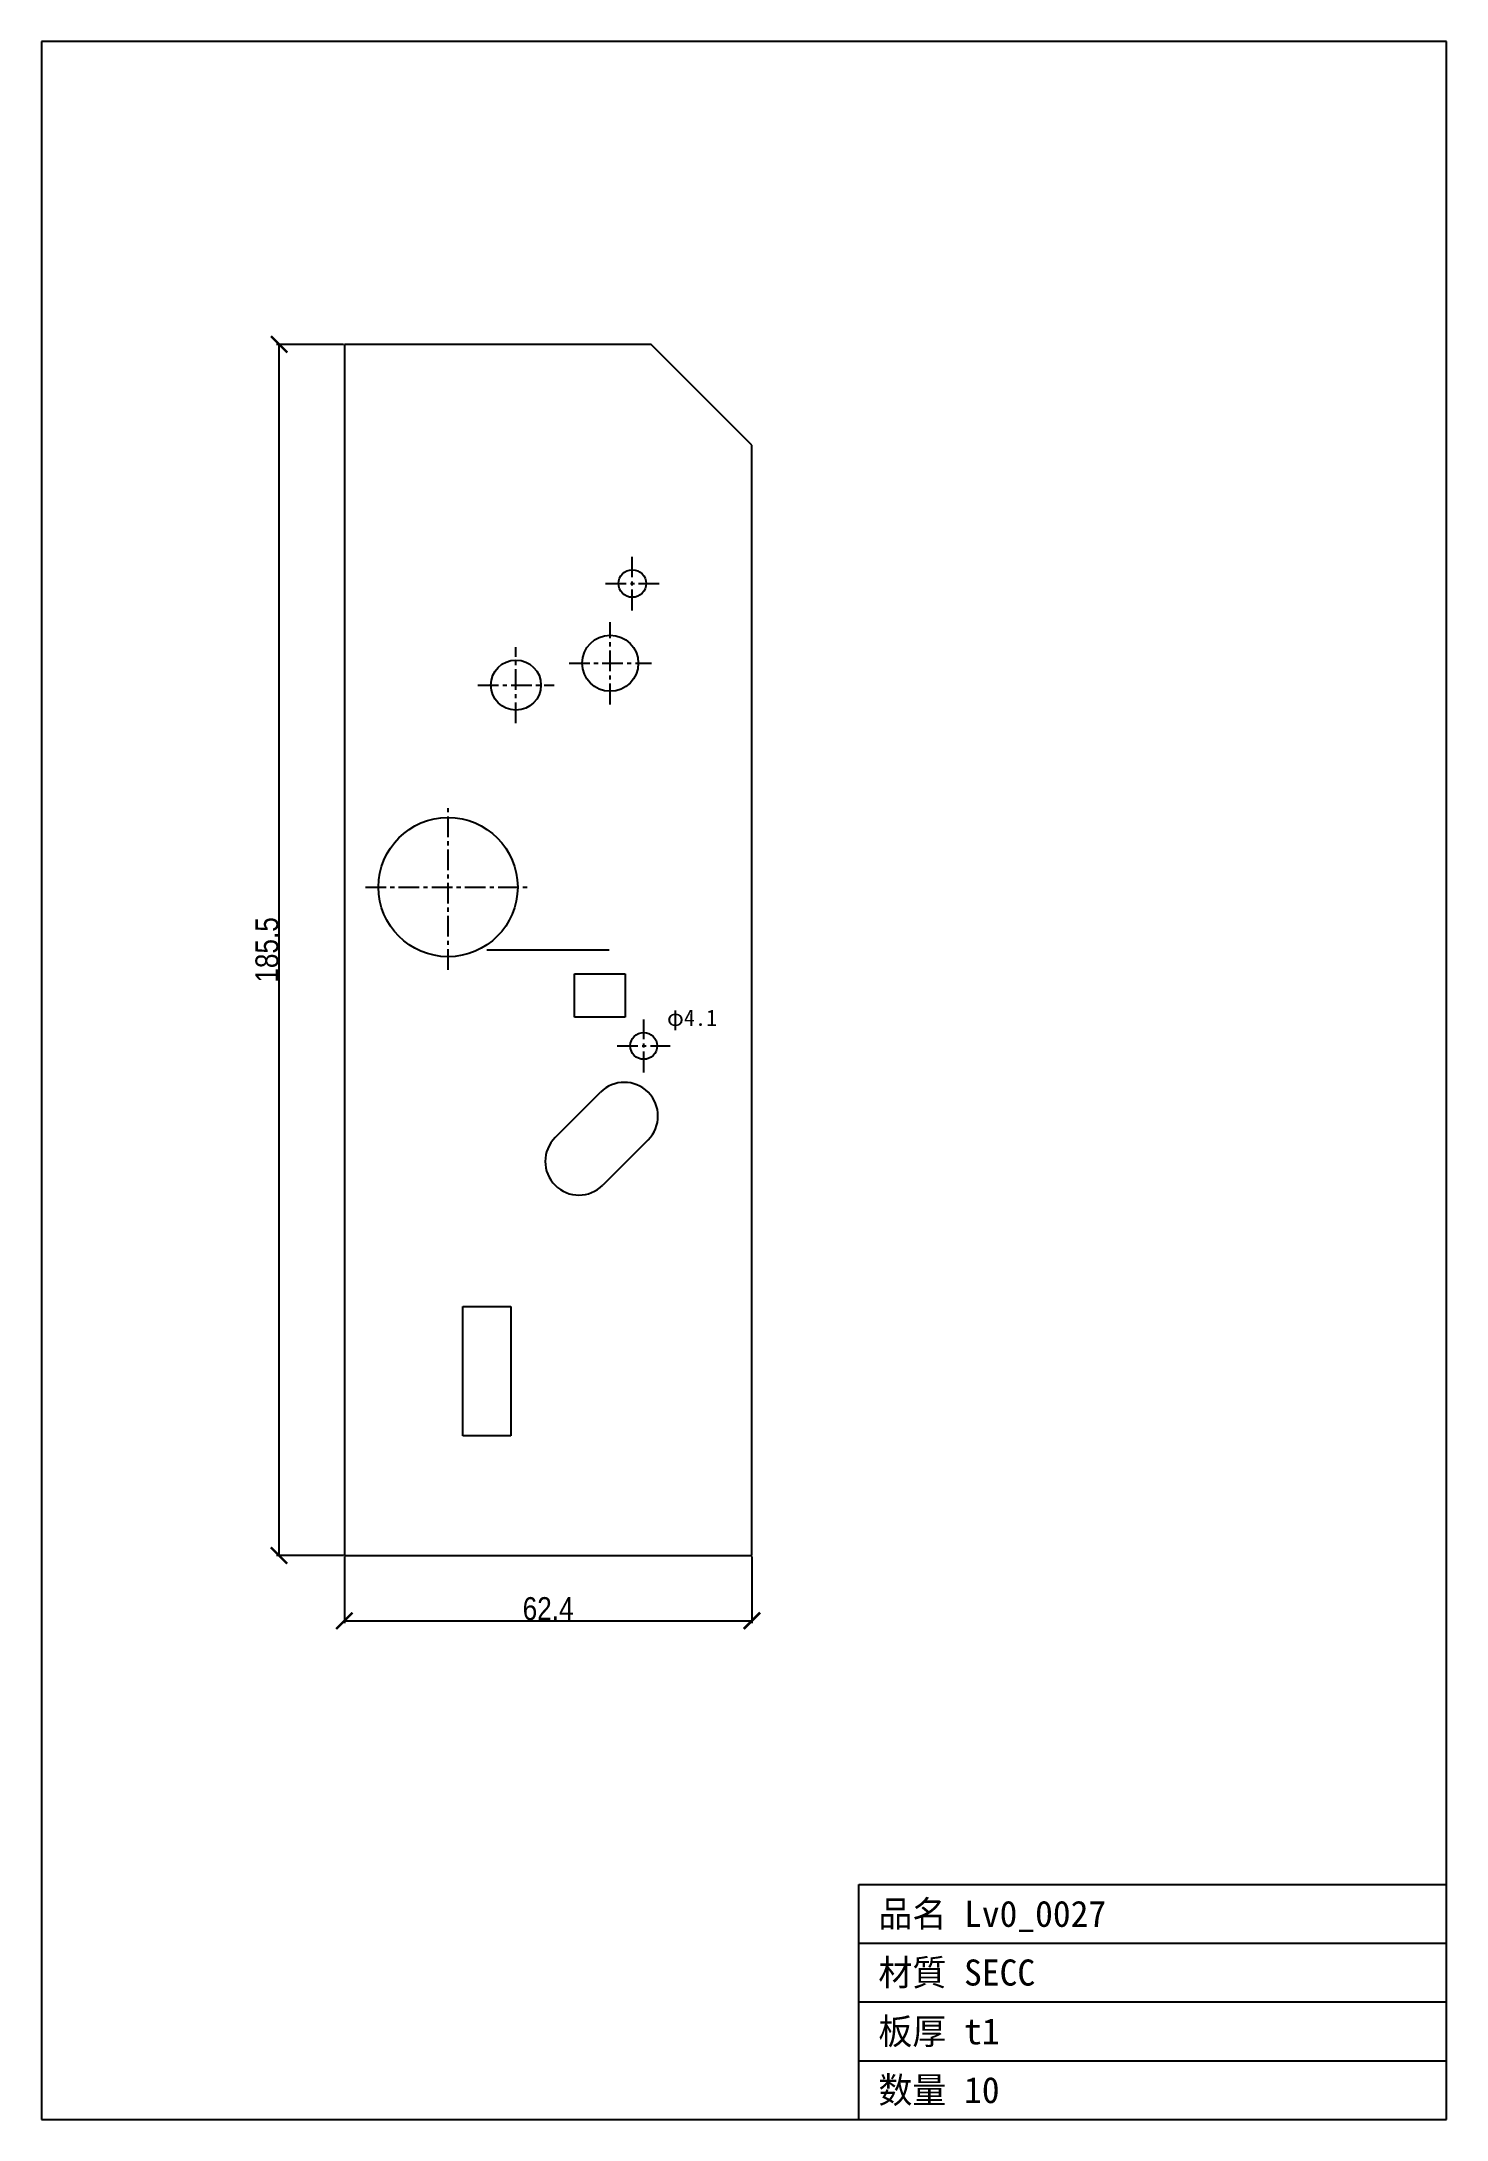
# Model space of a CAD drawing. Header units: millimetres. Extents: x -46 to 169, y -86 to 232.
import ezdxf

# ---------------------------------------------------------------- set-up
doc = ezdxf.new("R2010")
doc.units = ezdxf.units.MM
doc.linetypes.add('CENTER', pattern=[5.08, 3.175, -0.635, 0.635, -0.635])
for name, color, linetype in [('CENTER', 7, 'Continuous'), ('CUT', 7, 'Continuous'), ('DIM', 7, 'Continuous'), ('FRAME', 7, 'Continuous'), ('MARK', 7, 'Continuous'), ('TEXT', 7, 'Continuous')]:
    doc.layers.add(name, color=color, linetype=linetype)
doc.styles.add('OpenSansCondensed-Light', font='OpenSansCondensed-Light.ttf')
doc.dimstyles.new('EZDXF', dxfattribs={"dimtxt": 0.25, "dimasz": 0.175, "dimexe": 0.375, "dimexo": 0.125, "dimgap": 0.1, "dimtad": 1, "dimlfac": 100, "dimzin": 12, "dimdsep": 46, "dimtxsty": 'OpenSansCondensed-Light', "dimblk": 'ARCHTICK', "dimcen": 2.5, "dimazin": 3, "dimtfac": 0.5, "dimtmove": 2, "dimatfit": 3})

# ---------------------------------------------------------------- blocks, each defined once
blk = doc.blocks.new('_ARCHTICK')
at = {"color": 0, "linetype": 'BYBLOCK', "const_width": 0.15}
blk.add_lwpolyline([(-0.5, -0.5), (0.5, 0.5)], dxfattribs=at)

msp = doc.modelspace()

# ---------------------------------------------------------------- linework, layer by layer
at = {"layer": 'CENTER', "color": 1, "linetype": 'CENTER'}
for p, q in [((44.1, 144.78), (44.1, 153)), ((39.99, 148.89), (48.21, 148.89)), ((40.72, 130.38), (40.72, 142.99)), ((26.28, 127.51), (26.28, 139.17)), ((34.41, 136.68), (47.02, 136.68)), ((20.45, 133.34), (32.11, 133.34)), ((15.88, 89.72), (15.88, 115.05)), ((3.22, 102.39), (28.55, 102.39)), ((45.85, 74.01), (45.85, 82.13)), ((41.79, 78.07), (49.91, 78.07))]:
    msp.add_line(p, q, dxfattribs=at)
at = {"layer": 'CUT'}
for p, q in [((0, 185.53), (0, 0)), ((46.97, 185.53), (0, 185.53)), ((62.41, 170.09), (46.97, 185.53)), ((62.41, 0), (62.41, 170.09)), ((35.24, 82.46), (35.24, 89.1)), ((35.24, 89.1), (43, 89.1)), ((43, 89.1), (43, 82.46)), ((43, 82.46), (35.24, 82.46)), ((32.27, 64.02), (39.23, 70.97)), ((46.52, 63.67), (39.57, 56.72)), ((18.14, 18.32), (18.14, 38.16)), ((18.14, 38.16), (25.48, 38.16)), ((25.48, 38.16), (25.48, 18.32)), ((25.48, 18.32), (18.14, 18.32)), ((0, 0), (62.41, 0))]:
    msp.add_line(p, q, dxfattribs=at)
for centre, radius in [((44.1, 148.89), 2.11), ((40.72, 136.68), 4.3), ((26.28, 133.34), 3.83), ((15.88, 102.39), 10.66), ((45.85, 78.07), 2.06)]:
    msp.add_circle(centre, radius, dxfattribs=at)
for centre, start, end in [((42.87, 67.32), -45, 135), ((35.92, 60.37), 135, -45)]:
    msp.add_arc(centre, 5.16, start, end, dxfattribs=at)
at = {"layer": 'FRAME'}
for p, q in [((168.79, 231.91), (-46.38, 231.91)), ((-46.38, 231.91), (-46.38, -86.38)), ((168.79, -86.38), (168.79, 231.91)), ((78.79, -86.38), (78.79, -50.38)), ((78.79, -50.38), (168.79, -50.38)), ((78.79, -59.38), (168.79, -59.38)), ((78.79, -68.38), (168.79, -68.38)), ((78.79, -77.38), (168.79, -77.38)), ((-46.38, -86.38), (168.79, -86.38))]:
    msp.add_line(p, q, dxfattribs=at)
at = {"layer": 'MARK'}
msp.add_line((21.84, 92.77), (40.57, 92.77), dxfattribs=at)

# ---------------------------------------------------------------- texts
at = {"layer": 'TEXT'}
for s, height, p in [('φ4.1', 2.5, (49.41, 81.13)), ('品名 Lv0_0027', 4, (81.79, -56.88)), ('材質 SECC', 4, (81.79, -65.88)), ('板厚 t1', 4, (81.79, -74.88)), ('数量 10', 4, (81.79, -83.88))]:
    msp.add_text(s, height=height, dxfattribs=at).set_placement(p)

# ---------------------------------------------------------------- dimensions: what is measured, and where the dimension line sits
at = {"layer": 'DIM'}
msp.add_linear_dim(base=(-10, 0), p1=(0, 0), p2=(0, 185.53), angle=90, dimstyle='EZDXF', override={"dimtxt": 3.5, "dimasz": 2.5, "dimdec": 1, "dimlfac": 1}, dxfattribs=at).render()
msp.add_linear_dim(base=(0, -10), p1=(0, 0), p2=(62.41, 0), dimstyle='EZDXF', override={"dimtxt": 3.5, "dimasz": 2.5, "dimdec": 1, "dimlfac": 1}, dxfattribs=at).render()

doc.saveas('drawing.dxf')
